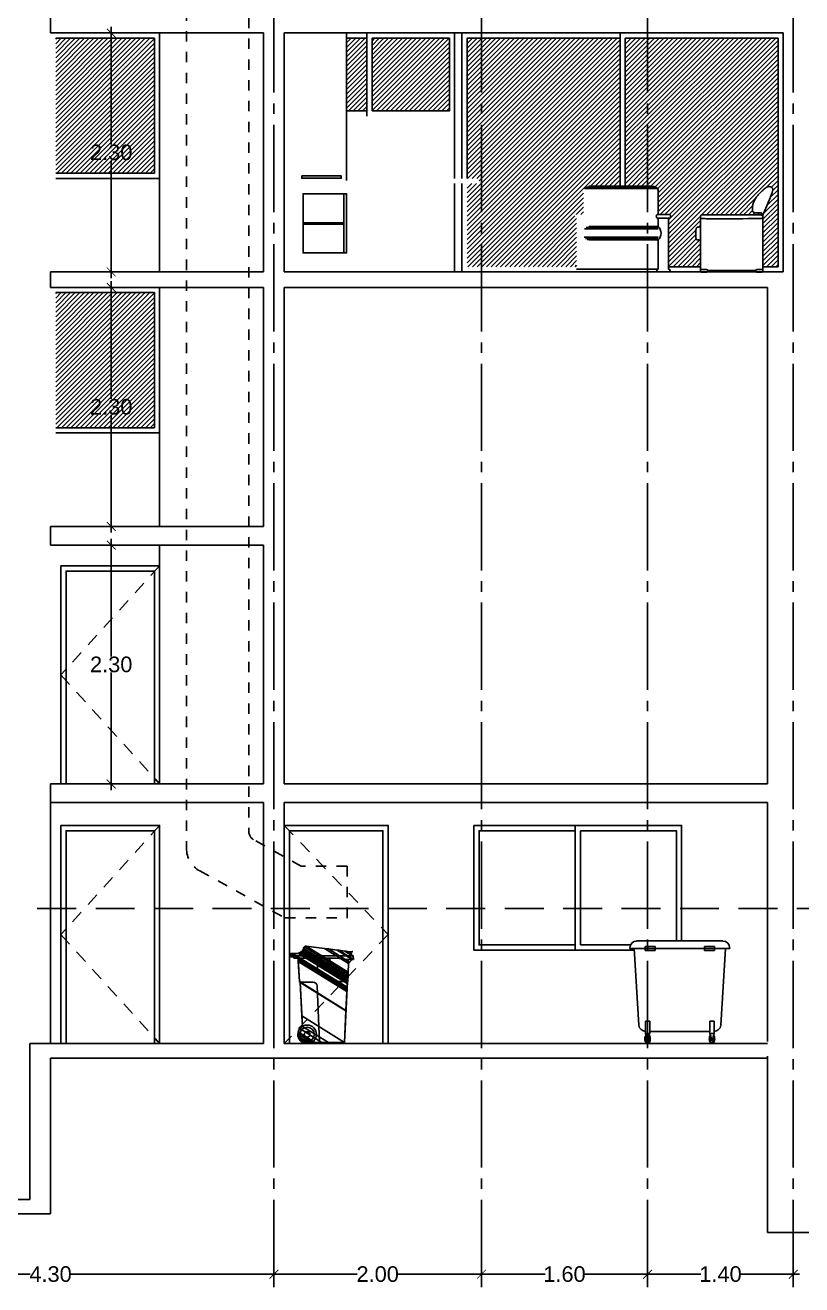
# Model space of a CAD drawing. Header units: millimetres. Extents: x 1217 to 2428, y 234 to 644.
# Drawn here: x 2248.48 to 2255.95, y 372.55 to 384.68 of the extents above; entities that cross this region are included whole.
import ezdxf

# ---------------------------------------------------------------- set-up
doc = ezdxf.new("R2010")
doc.units = ezdxf.units.MM
doc.linetypes.add('ACAD_ISO04W100', pattern=[30, 24, -3, 0, -3])
doc.linetypes.add('HIDDEN2', pattern=[0.1875, 0.125, -0.0625])
doc.layers.get('0').update_dxf_attribs({"lineweight": 5})
for name, color, linetype in [('0.1', 251, 'Continuous'), ('0.2', 2, 'Continuous'), ('EJES', 8, 'Continuous'), ('MURO', 5, 'Continuous')]:
    doc.layers.add(name, color=color, linetype=linetype)
doc.styles.add('INTERARQ', font='arial.ttf')
doc.dimstyles.new('ESCALA_1-50', dxfattribs={"dimtxt": 0.15, "dimasz": 0.06, "dimexe": 0.18, "dimexo": 0.0625, "dimgap": 0, "dimtad": 0, "dimtih": 1, "dimtoh": 1, "dimzin": 0, "dimdsep": 46, "dimtxsty": 'INTERARQ', "dimblk": 'DIMTICK', "dimcen": 0, "dimse1": 1, "dimse2": 1, "dimclrd": 256, "dimclre": 1, "dimclrt": 2, "dimadec": 0, "dimazin": 0, "dimtfac": 4.5, "dimtofl": 0, "dimtmove": 2, "dimatfit": 3, "dimldrblk": 'DIMTICK', "dimfxl": 1, "dimtolj": 1, "dimtzin": 0, "dimarcsym": 0})
pattern_1 = [(45, (422.33998, -314.87355), (-0.0224506403, 0.0224506403), [])]

# ---------------------------------------------------------------- blocks, each defined once
blk = doc.blocks.new('DGHDFG')
at = {"layer": '0.2', "linetype": 'Continuous'}
for p, q in [((1829, 690.704), (1829.425, 690.648)), ((1829, 690.704), (1829.425, 690.648)), ((1828.854, 690.599), (1828.881, 690.599)), ((1828.854, 690.599), (1828.881, 690.599)), ((1828.869, 690.634), (1828.926, 690.634)), ((1828.869, 690.634), (1828.926, 690.634)), ((1828.882, 690.586), (1828.882, 690.611)), ((1828.882, 690.611), (1829.452, 690.611)), ((1828.882, 690.611), (1829.452, 690.611)), ((1828.882, 690.586), (1828.882, 690.611)), ((1828.922, 690.586), (1828.882, 690.586)), ((1828.922, 690.586), (1828.882, 690.586)), ((1828.935, 690.357), (1828.922, 690.586)), ((1828.922, 690.586), (1829.289, 690.586)), ((1828.922, 690.586), (1829.289, 690.586)), ((1828.935, 690.357), (1828.922, 690.586)), ((1829.109, 690.586), (1829.109, 690.488)), ((1829.109, 690.586), (1829.109, 690.488)), ((1829.229, 690.586), (1829.229, 690.488)), ((1829.229, 690.586), (1829.229, 690.488)), ((1829.289, 690.586), (1829.403, 690.576)), ((1829.289, 690.586), (1829.403, 690.576)), ((1829.454, 690.576), (1829.403, 690.576)), ((1829.403, 690.576), (1829.403, 690.536)), ((1829.403, 690.576), (1829.403, 690.536)), ((1829.454, 690.576), (1829.403, 690.576)), ((1829.408, 690.537), (1829.442, 690.576)), ((1829.408, 690.537), (1829.442, 690.576)), ((1829.425, 690.648), (1829.443, 690.652)), ((1829.425, 690.648), (1829.443, 690.652)), ((1829.443, 690.652), (1829.434, 690.638)), ((1829.443, 690.652), (1829.434, 690.638)), ((1829.434, 690.638), (1829.436, 690.615)), ((1829.434, 690.638), (1829.436, 690.615)), ((1829.452, 690.611), (1829.454, 690.576)), ((1829.452, 690.611), (1829.454, 690.576)), ((1829.401, 690.362), (1829.408, 690.537)), ((1829.401, 690.362), (1829.408, 690.537)), ((1828.942, 690.357), (1828.935, 690.357)), ((1828.942, 690.357), (1828.935, 690.357)), ((1828.963, 689.931), (1828.942, 690.357)), ((1828.942, 690.357), (1829.066, 690.357)), ((1828.963, 689.931), (1828.942, 690.357)), ((1829.104, 690.32), (1829.129, 689.776)), ((1829.312, 690.362), (1829.395, 690.362)), ((1829.369, 689.776), (1829.396, 690.362)), ((1829.369, 689.776), (1829.396, 690.362)), ((1829.395, 690.362), (1829.401, 690.362)), ((1829.395, 690.362), (1829.401, 690.362)), ((1829.369, 689.776), (1829.054, 689.776)), ((1829.369, 689.776), (1829.054, 689.776))]:
    blk.add_line(p, q, dxfattribs=at)
for radius in [0.0897, 0.0897, 0.0691, 0.0691, 0.0274, 0.0274]:
    blk.add_circle((1829.009, 689.854), radius, dxfattribs=at)
for centre, radius, start, end in [((1828.899, 690.714), 0.0838, 288.4349, 335.2708), ((1828.899, 690.714), 0.0838, 288.435, 335.2708), ((1829, 690.679), 0.0249, 90, 180), ((1829, 690.679), 0.0249, 90, 180), ((1828.864, 690.615), 0.0191, 76.5941, 236.4695), ((1828.864, 690.615), 0.0191, 76.5941, 236.4695), ((1829.066, 690.319), 0.0384, 2.6838, 90)]:
    blk.add_arc(centre, radius, start, end, dxfattribs=at)
mesh = blk.add_polyface(dxfattribs=at)
corners = [(1828.953, 689.784), (1828.986, 689.768), (1828.946, 689.792), (1829, 689.767), (1828.931, 689.809), (1829.022, 689.765), (1828.926, 689.825), (1829.034, 689.77), (1828.92, 689.841), (1829.054, 689.776), (1828.921, 689.859), (1829.084, 689.776), (1828.922, 689.877), (1829.152, 689.776), (1828.938, 689.909), (1829.213, 689.776), (1828.963, 689.931), (1829.369, 689.776), (1828.958, 690.031), (1829.383, 690.08), (1828.942, 690.353), (1828.935, 690.357), (1829.383, 690.084), (1828.942, 690.357), (1828.935, 690.362), (1829.391, 690.266), (1828.924, 690.556), (1828.854, 690.599), (1829.392, 690.27), (1828.923, 690.561), (1828.882, 690.586), (1828.861, 690.599), (1828.847, 690.608), (1829.392, 690.271), (1828.923, 690.562), (1828.883, 690.586), (1828.882, 690.587), (1828.862, 690.599), (1828.846, 690.61), (1829.392, 690.283), (1828.923, 690.574), (1828.903, 690.586), (1828.882, 690.599), (1828.846, 690.622), (1829.392, 690.284), (1828.922, 690.576), (1828.905, 690.586), (1828.846, 690.623), (1829.393, 690.294), (1828.922, 690.586), (1828.856, 690.627), (1829.393, 690.308), (1828.868, 690.634), (1829.395, 690.344), (1828.926, 690.634), (1828.926, 690.634), (1829.395, 690.351), (1828.933, 690.637), (1829.396, 690.358), (1828.94, 690.64), (1829.396, 690.362), (1828.943, 690.643), (1829.401, 690.362), (1828.946, 690.644), (1829.401, 690.366), (1828.949, 690.646), (1829.401, 690.375), (1828.955, 690.651), (1829.402, 690.386), (1828.962, 690.658), (1829.402, 690.396), (1828.968, 690.665), (1829.403, 690.404), (1828.972, 690.671), (1829.403, 690.415), (1828.976, 690.679), (1829.404, 690.435), (1828.983, 690.697), (1829, 690.703), (1829.404, 690.453), (1829, 690.703), (1829.176, 690.681), (1829.408, 690.537), (1829.213, 690.676), (1829.418, 690.549), (1829.299, 690.665), (1829.442, 690.576), (1829.314, 690.663), (1829.454, 690.576), (1829.371, 690.655), (1829.436, 690.615), (1829.452, 690.605), (1829.383, 690.654), (1829.435, 690.622), (1829.452, 690.611), (1829.416, 690.65), (1829.434, 690.638), (1829.425, 690.648), (1829.436, 690.642), (1829.443, 690.652)]
mesh.append_faces([[corners[k] for k in face] for face in [(0, 0, 1, 2), (2, 1, 3, 4), (4, 3, 5, 6), (6, 5, 7, 8), (8, 7, 9, 10), (10, 9, 11, 12), (12, 11, 13, 14), (14, 13, 15, 16), (16, 15, 17, 18), (18, 17, 19, 20), (21, 21, 23, 24), (20, 19, 22, 23), (24, 22, 25, 26), (27, 27, 31, 32), (26, 25, 28, 29), (32, 31, 37, 38), (30, 30, 35, 36), (29, 28, 33, 34), (38, 37, 42, 43), (36, 35, 41, 42), (34, 33, 39, 40), (43, 41, 46, 47), (40, 39, 44, 45), (47, 46, 49, 50), (45, 44, 48, 49), (50, 48, 51, 52), (52, 51, 53, 54), (55, 53, 56, 57), (57, 56, 58, 59), (59, 58, 60, 61), (61, 60, 62, 63), (63, 62, 64, 65), (65, 64, 66, 67), (67, 66, 68, 69), (69, 68, 70, 71), (71, 70, 72, 73), (73, 72, 74, 75), (75, 74, 76, 77), (77, 76, 79, 80), (78, 79, 82, 81), (81, 82, 84, 83), (83, 84, 86, 85), (85, 86, 88, 87), (87, 88, 91, 89), (89, 90, 93, 92), (90, 91, 94, 94), (92, 93, 96, 95), (95, 96, 98, 97), (97, 98, 99, 99)]], dxfattribs={"vtx0": -1, "vtx2": -1})
blk = doc.blocks.new('sillon elv 1')
at = {"layer": '0.2'}
blk.add_line((382065.234, 7753267.581), (382065.69, 7753267.581), dxfattribs=at)
for points in [[(382065.174, 7753268.114), (382065.174, 7753268.116), (382065.174, 7753268.117), (382065.175, 7753268.119), (382065.175, 7753268.121), (382065.175, 7753268.122), (382065.174, 7753268.124), (382065.174, 7753268.125), (382065.174, 7753268.127), (382065.174, 7753268.128), (382065.175, 7753268.129), (382065.175, 7753268.131), (382065.175, 7753268.132), (382065.175, 7753268.133), (382065.175, 7753268.133), (382065.176, 7753268.134), (382065.176, 7753268.135), (382065.176, 7753268.136), (382065.176, 7753268.136), (382065.177, 7753268.136), (382065.177, 7753268.137), (382065.178, 7753268.137), (382065.178, 7753268.137), (382065.178, 7753268.137), (382065.179, 7753268.138), (382065.18, 7753268.138), (382065.18, 7753268.138), (382065.181, 7753268.138), (382065.183, 7753268.138), (382065.185, 7753268.138), (382065.187, 7753268.138), (382065.19, 7753268.138), (382065.194, 7753268.138), (382065.198, 7753268.138), (382065.203, 7753268.138), (382065.209, 7753268.138), (382065.215, 7753268.138), (382065.22, 7753268.138), (382065.226, 7753268.139), (382065.231, 7753268.139), (382065.235, 7753268.139), (382065.239, 7753268.139), (382065.242, 7753268.139), (382065.244, 7753268.14), (382065.246, 7753268.14), (382065.247, 7753268.14), (382065.248, 7753268.141), (382065.248, 7753268.141), (382065.249, 7753268.141), (382065.249, 7753268.141), (382065.25, 7753268.141), (382065.25, 7753268.142), (382065.251, 7753268.142), (382065.252, 7753268.142), (382065.252, 7753268.142), (382065.253, 7753268.143), (382065.254, 7753268.143), (382065.254, 7753268.144), (382065.255, 7753268.144), (382065.256, 7753268.145), (382065.257, 7753268.147), (382065.258, 7753268.148), (382065.259, 7753268.15), (382065.26, 7753268.152), (382065.26, 7753268.154), (382065.261, 7753268.157), (382065.262, 7753268.161), (382065.262, 7753268.164), (382065.262, 7753268.168), (382065.263, 7753268.173), (382065.263, 7753268.177), (382065.263, 7753268.182), (382065.263, 7753268.186), (382065.262, 7753268.191), (382065.262, 7753268.196), (382065.262, 7753268.2), (382065.261, 7753268.205), (382065.26, 7753268.21), (382065.259, 7753268.215), (382065.258, 7753268.221), (382065.257, 7753268.226), (382065.255, 7753268.232), (382065.253, 7753268.238), (382065.25, 7753268.244), (382065.247, 7753268.25), (382065.244, 7753268.257), (382065.241, 7753268.263), (382065.237, 7753268.27), (382065.233, 7753268.277), (382065.228, 7753268.284), (382065.223, 7753268.291), (382065.218, 7753268.298), (382065.212, 7753268.305), (382065.206, 7753268.311), (382065.2, 7753268.318), (382065.194, 7753268.325), (382065.188, 7753268.331), (382065.182, 7753268.337), (382065.175, 7753268.343), (382065.169, 7753268.349), (382065.163, 7753268.354), (382065.158, 7753268.359), (382065.152, 7753268.364), (382065.147, 7753268.368), (382065.143, 7753268.372), (382065.139, 7753268.375), (382065.135, 7753268.378), (382065.132, 7753268.38), (382065.129, 7753268.382), (382065.126, 7753268.384), (382065.123, 7753268.385), (382065.121, 7753268.386), (382065.119, 7753268.387), (382065.117, 7753268.388), (382065.114, 7753268.389), (382065.112, 7753268.389), (382065.11, 7753268.39), (382065.108, 7753268.39), (382065.106, 7753268.39), (382065.104, 7753268.39), (382065.102, 7753268.39), (382065.1, 7753268.39), (382065.099, 7753268.39), (382065.097, 7753268.39), (382065.095, 7753268.389), (382065.093, 7753268.389), (382065.091, 7753268.389), (382065.09, 7753268.388), (382065.088, 7753268.388), (382065.087, 7753268.387), (382065.085, 7753268.387), (382065.084, 7753268.386), (382065.083, 7753268.386), (382065.082, 7753268.385), (382065.081, 7753268.385), (382065.08, 7753268.385), (382065.079, 7753268.384), (382065.078, 7753268.384), (382065.077, 7753268.383), (382065.076, 7753268.382), (382065.075, 7753268.382), (382065.074, 7753268.381), (382065.073, 7753268.38), (382065.073, 7753268.379), (382065.072, 7753268.378), (382065.071, 7753268.377), (382065.07, 7753268.376), (382065.07, 7753268.375), (382065.069, 7753268.373), (382065.068, 7753268.371), (382065.068, 7753268.37), (382065.067, 7753268.368), (382065.067, 7753268.366), (382065.067, 7753268.364), (382065.067, 7753268.361), (382065.067, 7753268.359), (382065.067, 7753268.356), (382065.067, 7753268.352), (382065.068, 7753268.348), (382065.07, 7753268.344), (382065.071, 7753268.339), (382065.073, 7753268.332), (382065.076, 7753268.325), (382065.079, 7753268.317), (382065.082, 7753268.307), (382065.087, 7753268.295), (382065.093, 7753268.282), (382065.099, 7753268.266), (382065.107, 7753268.248), (382065.115, 7753268.227), (382065.125, 7753268.205), (382065.134, 7753268.182), (382065.143, 7753268.161), (382065.152, 7753268.141), (382065.158, 7753268.125), (382065.164, 7753268.113), (382065.166, 7753268.107)], [(382065.748, 7753268.119), (382065.751, 7753268.118), (382065.754, 7753268.117), (382065.756, 7753268.116), (382065.758, 7753268.114), (382065.759, 7753268.113), (382065.76, 7753268.111), (382065.761, 7753268.11), (382065.762, 7753268.108), (382065.762, 7753268.106), (382065.763, 7753268.105), (382065.763, 7753268.103), (382065.763, 7753268.102), (382065.763, 7753268.1), (382065.763, 7753268.099), (382065.763, 7753268.098), (382065.763, 7753268.097), (382065.762, 7753268.095), (382065.762, 7753268.094), (382065.762, 7753268.093), (382065.761, 7753268.092), (382065.761, 7753268.091), (382065.76, 7753268.09), (382065.76, 7753268.089), (382065.759, 7753268.089), (382065.759, 7753268.088), (382065.758, 7753268.087), (382065.757, 7753268.086), (382065.756, 7753268.085), (382065.755, 7753268.085), (382065.754, 7753268.084), (382065.753, 7753268.084), (382065.752, 7753268.083), (382065.75, 7753268.083), (382065.748, 7753268.082), (382065.743, 7753268.082), (382065.735, 7753268.082), (382065.722, 7753268.082), (382065.704, 7753268.081), (382065.68, 7753268.081), (382065.648, 7753268.081), (382065.608, 7753268.081), (382065.562, 7753268.081), (382065.511, 7753268.081), (382065.458, 7753268.081), (382065.405, 7753268.081), (382065.354, 7753268.081), (382065.308, 7753268.082), (382065.268, 7753268.082), (382065.237, 7753268.082), (382065.213, 7753268.083), (382065.195, 7753268.083), (382065.183, 7753268.084), (382065.175, 7753268.084), (382065.171, 7753268.085), (382065.169, 7753268.085), (382065.168, 7753268.086), (382065.167, 7753268.087), (382065.167, 7753268.087), (382065.166, 7753268.088), (382065.165, 7753268.088), (382065.165, 7753268.089), (382065.164, 7753268.09), (382065.164, 7753268.091), (382065.164, 7753268.092), (382065.163, 7753268.093), (382065.163, 7753268.094), (382065.163, 7753268.095), (382065.162, 7753268.096), (382065.162, 7753268.098), (382065.162, 7753268.099), (382065.162, 7753268.1), (382065.163, 7753268.101), (382065.163, 7753268.102), (382065.163, 7753268.103), (382065.164, 7753268.104), (382065.164, 7753268.105), (382065.165, 7753268.106), (382065.165, 7753268.106), (382065.166, 7753268.107), (382065.167, 7753268.108), (382065.168, 7753268.109), (382065.168, 7753268.109), (382065.169, 7753268.11), (382065.17, 7753268.111), (382065.171, 7753268.112), (382065.172, 7753268.112), (382065.172, 7753268.113), (382065.173, 7753268.114), (382065.174, 7753268.114), (382065.175, 7753268.115), (382065.176, 7753268.115), (382065.177, 7753268.116), (382065.178, 7753268.116), (382065.18, 7753268.116), (382065.181, 7753268.117), (382065.182, 7753268.117), (382065.184, 7753268.117), (382065.193, 7753268.117), (382065.214, 7753268.118), (382065.256, 7753268.118), (382065.323, 7753268.118), (382065.424, 7753268.118), (382065.563, 7753268.119), (382065.748, 7753268.119)], [(382065.173, 7753268.085), (382065.17, 7753268.083), (382065.168, 7753268.082), (382065.167, 7753268.081), (382065.166, 7753268.079), (382065.165, 7753268.078), (382065.164, 7753268.077), (382065.163, 7753268.076), (382065.163, 7753268.075), (382065.163, 7753268.073), (382065.163, 7753268.065), (382065.162, 7753268.047), (382065.162, 7753268.013), (382065.162, 7753267.957), (382065.162, 7753267.874), (382065.162, 7753267.758), (382065.162, 7753267.605)], [(382065.762, 7753268.001), (382065.767, 7753268.002), (382065.771, 7753268.002), (382065.774, 7753268.002), (382065.778, 7753268.002), (382065.78, 7753268.001), (382065.783, 7753268.001), (382065.785, 7753268), (382065.787, 7753268), (382065.789, 7753267.999), (382065.791, 7753267.998), (382065.793, 7753267.998), (382065.794, 7753267.997), (382065.795, 7753267.996), (382065.797, 7753267.996), (382065.798, 7753267.995), (382065.799, 7753267.994), (382065.8, 7753267.993), (382065.8, 7753267.992), (382065.801, 7753267.991), (382065.802, 7753267.99), (382065.802, 7753267.989), (382065.803, 7753267.988), (382065.803, 7753267.987), (382065.804, 7753267.985), (382065.804, 7753267.984), (382065.805, 7753267.983), (382065.805, 7753267.982), (382065.805, 7753267.98), (382065.806, 7753267.977), (382065.806, 7753267.974), (382065.806, 7753267.97), (382065.806, 7753267.966), (382065.806, 7753267.96), (382065.807, 7753267.954), (382065.807, 7753267.947), (382065.807, 7753267.939), (382065.807, 7753267.932), (382065.807, 7753267.925), (382065.807, 7753267.919), (382065.807, 7753267.913), (382065.807, 7753267.908), (382065.807, 7753267.904), (382065.807, 7753267.901), (382065.807, 7753267.898), (382065.807, 7753267.896), (382065.806, 7753267.895), (382065.806, 7753267.893), (382065.806, 7753267.892), (382065.806, 7753267.891), (382065.805, 7753267.89), (382065.805, 7753267.889), (382065.804, 7753267.888), (382065.804, 7753267.887), (382065.803, 7753267.886), (382065.803, 7753267.885), (382065.802, 7753267.884), (382065.801, 7753267.883), (382065.8, 7753267.882), (382065.8, 7753267.881), (382065.799, 7753267.881), (382065.798, 7753267.88), (382065.797, 7753267.879), (382065.796, 7753267.879), (382065.794, 7753267.878), (382065.793, 7753267.878), (382065.792, 7753267.877), (382065.79, 7753267.877), (382065.787, 7753267.876), (382065.783, 7753267.876), (382065.778, 7753267.875), (382065.771, 7753267.874), (382065.762, 7753267.873)], [(382065.162, 7753267.592), (382065.162, 7753267.59), (382065.162, 7753267.587), (382065.162, 7753267.585), (382065.162, 7753267.583), (382065.162, 7753267.581), (382065.163, 7753267.579), (382065.163, 7753267.578), (382065.163, 7753267.576), (382065.164, 7753267.575), (382065.164, 7753267.574), (382065.164, 7753267.573), (382065.165, 7753267.572), (382065.165, 7753267.571), (382065.166, 7753267.57), (382065.166, 7753267.57), (382065.167, 7753267.569), (382065.168, 7753267.568), (382065.169, 7753267.568), (382065.17, 7753267.567), (382065.171, 7753267.567), (382065.173, 7753267.567), (382065.174, 7753267.566), (382065.176, 7753267.566), (382065.179, 7753267.566), (382065.181, 7753267.566), (382065.184, 7753267.566), (382065.187, 7753267.566), (382065.19, 7753267.566), (382065.193, 7753267.566), (382065.196, 7753267.566), (382065.2, 7753267.566), (382065.203, 7753267.566), (382065.206, 7753267.566), (382065.209, 7753267.566), (382065.211, 7753267.566), (382065.214, 7753267.566), (382065.216, 7753267.566), (382065.218, 7753267.566), (382065.22, 7753267.567), (382065.222, 7753267.567), (382065.224, 7753267.568), (382065.225, 7753267.568), (382065.226, 7753267.569), (382065.228, 7753267.57), (382065.229, 7753267.572), (382065.231, 7753267.574), (382065.232, 7753267.578), (382065.234, 7753267.581)], [(382065.763, 7753267.592), (382065.763, 7753267.59), (382065.763, 7753267.587), (382065.762, 7753267.585), (382065.762, 7753267.583), (382065.762, 7753267.581), (382065.762, 7753267.579), (382065.761, 7753267.578), (382065.761, 7753267.576), (382065.761, 7753267.575), (382065.76, 7753267.574), (382065.76, 7753267.573), (382065.76, 7753267.572), (382065.759, 7753267.571), (382065.759, 7753267.57), (382065.758, 7753267.57), (382065.757, 7753267.569), (382065.757, 7753267.568), (382065.756, 7753267.568), (382065.755, 7753267.567), (382065.753, 7753267.567), (382065.752, 7753267.567), (382065.75, 7753267.566), (382065.748, 7753267.566), (382065.746, 7753267.566), (382065.743, 7753267.566), (382065.741, 7753267.566), (382065.738, 7753267.566), (382065.734, 7753267.566), (382065.731, 7753267.566), (382065.728, 7753267.566), (382065.725, 7753267.566), (382065.722, 7753267.566), (382065.719, 7753267.566), (382065.716, 7753267.566), (382065.713, 7753267.566), (382065.711, 7753267.566), (382065.708, 7753267.566), (382065.706, 7753267.566), (382065.704, 7753267.567), (382065.702, 7753267.567), (382065.701, 7753267.568), (382065.699, 7753267.568), (382065.698, 7753267.569), (382065.697, 7753267.57), (382065.695, 7753267.572), (382065.694, 7753267.574), (382065.692, 7753267.578), (382065.69, 7753267.581)]]:
    blk.add_lwpolyline(points, dxfattribs=at)
at = {"layer": '0.2', "elevation": 0}
for points in [[(382065.753, 7753268.084), (382065.762, 7753268.084), (382065.762, 7753267.605)], [(382065.162, 7753267.605), (382065.162, 7753267.592)], [(382065.234, 7753267.581), (382065.22, 7753267.592), (382065.162, 7753267.592)], [(382065.69, 7753267.581), (382065.705, 7753267.592), (382065.764, 7753267.592)], [(382065.762, 7753267.605), (382065.763, 7753267.592)]]:
    blk.add_lwpolyline(points, dxfattribs=at)
blk = doc.blocks.new('DIMTICK')
at = {"color": 1}
for p, q in [((-1, 0), (1, 0)), ((0, 1), (0, -1))]:
    blk.add_line(p, q, dxfattribs=at)
at = {"color": 3, "const_width": 0.141}
blk.add_lwpolyline([(0.71, 0.71), (-0.71, -0.71)], dxfattribs=at)
blk = doc.blocks.new('*D1590')
at = {"layer": '0.1', "lineweight": -2, "ltscale": 3, "transparency": 16777216}
for p, q in [((2249.305, 379.611), (2249.305, 378.598)), ((2249.305, 377.431), (2249.305, 378.444))]:
    blk.add_line(p, q, dxfattribs=at)
at = {"layer": 'DEFPOINTS', "color": 0, "ltscale": 3, "transparency": 16777216}
for p in [(2248.955, 379.671, 0), (2249.305, 379.671), (2248.955, 377.371, 0)]:
    blk.add_point(p, dxfattribs=at)
at = {"layer": '0.1', "lineweight": -2, "ltscale": 3, "transparency": 16777216, "xscale": 0.06, "yscale": 0.06, "zscale": 0.06}
for p, rotation in [((2249.305, 379.671), 90), ((2249.305, 377.371), 270)]:
    blk.add_blockref('DIMTICK', p, dxfattribs=dict(at, rotation=rotation))
at = {"layer": '0.1', "color": 2, "ltscale": 3, "transparency": 16777216, "insert": (2249.305, 378.521), "char_height": 0.15, "attachment_point": 5, "style": 'INTERARQ'}
blk.add_mtext('\\A1;2.30', dxfattribs=at)
blk = doc.blocks.new('*D1713')
at = {"layer": '0.1', "lineweight": -2, "ltscale": 3, "transparency": 16777216}
for p, q in [((2224.164, 372.253), (2242.953, 372.253)), ((2262.248, 372.253), (2243.459, 372.253))]:
    blk.add_line(p, q, dxfattribs=at)
at = {"layer": 'DEFPOINTS', "color": 0, "ltscale": 3, "transparency": 16777216}
for p in [(2224.104, 374.731, 0), (2262.308, 373.051, 0), (2224.104, 372.253)]:
    blk.add_point(p, dxfattribs=at)
at = {"layer": '0.1', "lineweight": -2, "ltscale": 3, "transparency": 16777216, "xscale": 0.06, "yscale": 0.06, "zscale": 0.06, "rotation": 180}
blk.add_blockref('DIMTICK', (2224.104, 372.253), dxfattribs=at)
at = {"layer": '0.1', "lineweight": -2, "ltscale": 3, "transparency": 16777216, "xscale": 0.06, "yscale": 0.06, "zscale": 0.06}
blk.add_blockref('DIMTICK', (2262.308, 372.253), dxfattribs=at)
at = {"layer": '0.1', "color": 2, "ltscale": 3, "transparency": 16777216, "insert": (2243.206, 372.253), "char_height": 0.15, "attachment_point": 5, "style": 'INTERARQ'}
blk.add_mtext('\\A1;38.20', dxfattribs=at)
blk = doc.blocks.new('*D1602')
at = {"layer": '0.1', "lineweight": -2, "ltscale": 3, "transparency": 16777216}
for p, q in [((2246.631, 372.651), (2248.524, 372.651)), ((2250.811, 372.651), (2248.919, 372.651))]:
    blk.add_line(p, q, dxfattribs=at)
at = {"layer": 'DEFPOINTS', "color": 0, "ltscale": 3, "transparency": 16777216}
for p in [(2246.571, 373.808, 0), (2250.871, 373.696, 0), (2250.871, 372.651)]:
    blk.add_point(p, dxfattribs=at)
at = {"layer": '0.1', "lineweight": -2, "ltscale": 3, "transparency": 16777216, "xscale": 0.06, "yscale": 0.06, "zscale": 0.06, "rotation": 180}
blk.add_blockref('DIMTICK', (2246.571, 372.651), dxfattribs=at)
at = {"layer": '0.1', "lineweight": -2, "ltscale": 3, "transparency": 16777216, "xscale": 0.06, "yscale": 0.06, "zscale": 0.06}
blk.add_blockref('DIMTICK', (2250.871, 372.651), dxfattribs=at)
at = {"layer": '0.1', "color": 2, "ltscale": 3, "transparency": 16777216, "insert": (2248.721, 372.651), "char_height": 0.15, "attachment_point": 5, "style": 'INTERARQ'}
blk.add_mtext('\\A1;4.30', dxfattribs=at)
blk = doc.blocks.new('*D1603')
at = {"layer": '0.1', "lineweight": -2, "ltscale": 3, "transparency": 16777216}
for p, q in [((2250.931, 372.651), (2251.674, 372.651)), ((2252.809, 372.651), (2252.066, 372.651))]:
    blk.add_line(p, q, dxfattribs=at)
at = {"layer": 'DEFPOINTS', "color": 0, "ltscale": 3, "transparency": 16777216}
for p in [(2250.871, 373.769, 0), (2252.869, 373.704, 0), (2252.869, 372.651)]:
    blk.add_point(p, dxfattribs=at)
at = {"layer": '0.1', "lineweight": -2, "ltscale": 3, "transparency": 16777216, "xscale": 0.06, "yscale": 0.06, "zscale": 0.06, "rotation": 180}
blk.add_blockref('DIMTICK', (2250.871, 372.651), dxfattribs=at)
at = {"layer": '0.1', "lineweight": -2, "ltscale": 3, "transparency": 16777216, "xscale": 0.06, "yscale": 0.06, "zscale": 0.06}
blk.add_blockref('DIMTICK', (2252.869, 372.651), dxfattribs=at)
at = {"layer": '0.1', "color": 2, "ltscale": 3, "transparency": 16777216, "insert": (2251.87, 372.651), "char_height": 0.15, "attachment_point": 5, "style": 'INTERARQ'}
blk.add_mtext('\\A1;2.00', dxfattribs=at)
blk = doc.blocks.new('*D1604')
at = {"layer": '0.1', "lineweight": -2, "ltscale": 3, "transparency": 16777216}
for p, q in [((2252.929, 372.651), (2253.481, 372.651)), ((2254.408, 372.651), (2253.856, 372.651))]:
    blk.add_line(p, q, dxfattribs=at)
at = {"layer": 'DEFPOINTS', "color": 0, "ltscale": 3, "transparency": 16777216}
for p in [(2252.869, 373.704, 0), (2254.468, 373.679, 0), (2254.468, 372.651)]:
    blk.add_point(p, dxfattribs=at)
at = {"layer": '0.1', "lineweight": -2, "ltscale": 3, "transparency": 16777216, "xscale": 0.06, "yscale": 0.06, "zscale": 0.06, "rotation": 180}
blk.add_blockref('DIMTICK', (2252.869, 372.651), dxfattribs=at)
at = {"layer": '0.1', "lineweight": -2, "ltscale": 3, "transparency": 16777216, "xscale": 0.06, "yscale": 0.06, "zscale": 0.06}
blk.add_blockref('DIMTICK', (2254.468, 372.651), dxfattribs=at)
at = {"layer": '0.1', "color": 2, "ltscale": 3, "transparency": 16777216, "insert": (2253.668, 372.651), "char_height": 0.15, "attachment_point": 5, "style": 'INTERARQ'}
blk.add_mtext('\\A1;1.60', dxfattribs=at)
blk = doc.blocks.new('*D1605')
at = {"layer": '0.1', "lineweight": -2, "ltscale": 3, "transparency": 16777216}
for p, q in [((2254.528, 372.651), (2254.982, 372.651)), ((2255.811, 372.651), (2255.357, 372.651))]:
    blk.add_line(p, q, dxfattribs=at)
at = {"layer": 'DEFPOINTS', "color": 0, "ltscale": 3, "transparency": 16777216}
for p in [(2254.468, 373.679, 0), (2255.871, 373.64, 0), (2255.871, 372.651)]:
    blk.add_point(p, dxfattribs=at)
at = {"layer": '0.1', "lineweight": -2, "ltscale": 3, "transparency": 16777216, "xscale": 0.06, "yscale": 0.06, "zscale": 0.06, "rotation": 180}
blk.add_blockref('DIMTICK', (2254.468, 372.651), dxfattribs=at)
at = {"layer": '0.1', "lineweight": -2, "ltscale": 3, "transparency": 16777216, "xscale": 0.06, "yscale": 0.06, "zscale": 0.06}
blk.add_blockref('DIMTICK', (2255.871, 372.651), dxfattribs=at)
at = {"layer": '0.1', "color": 2, "ltscale": 3, "transparency": 16777216, "insert": (2255.17, 372.651), "char_height": 0.15, "attachment_point": 5, "style": 'INTERARQ'}
blk.add_mtext('\\A1;1.40', dxfattribs=at)
blk = doc.blocks.new('*D1629')
at = {"layer": '0.1', "lineweight": -2, "ltscale": 3, "transparency": 16777216}
for p, q in [((2249.305, 384.541), (2249.305, 383.528)), ((2249.305, 382.361), (2249.305, 383.374))]:
    blk.add_line(p, q, dxfattribs=at)
at = {"layer": 'DEFPOINTS', "color": 0, "ltscale": 3, "transparency": 16777216}
for p in [(2248.955, 384.601, 0), (2249.305, 384.601), (2248.955, 382.301, 0)]:
    blk.add_point(p, dxfattribs=at)
at = {"layer": '0.1', "lineweight": -2, "ltscale": 3, "transparency": 16777216, "xscale": 0.06, "yscale": 0.06, "zscale": 0.06}
for p, rotation in [((2249.305, 384.601), 90), ((2249.305, 382.301), 270)]:
    blk.add_blockref('DIMTICK', p, dxfattribs=dict(at, rotation=rotation))
at = {"layer": '0.1', "color": 2, "ltscale": 3, "transparency": 16777216, "insert": (2249.305, 383.451), "char_height": 0.15, "attachment_point": 5, "style": 'INTERARQ'}
blk.add_mtext('\\A1;2.30', dxfattribs=at)
blk = doc.blocks.new('*D1630')
at = {"layer": '0.1', "lineweight": -2, "ltscale": 3, "transparency": 16777216}
for p, q in [((2249.305, 382.091), (2249.305, 381.078)), ((2249.305, 379.911), (2249.305, 380.924))]:
    blk.add_line(p, q, dxfattribs=at)
at = {"layer": 'DEFPOINTS', "color": 0, "ltscale": 3, "transparency": 16777216}
for p in [(2248.955, 382.151, 0), (2249.305, 382.151), (2248.955, 379.851, 0)]:
    blk.add_point(p, dxfattribs=at)
at = {"layer": '0.1', "lineweight": -2, "ltscale": 3, "transparency": 16777216, "xscale": 0.06, "yscale": 0.06, "zscale": 0.06}
for p, rotation in [((2249.305, 382.151), 90), ((2249.305, 379.851), 270)]:
    blk.add_blockref('DIMTICK', p, dxfattribs=dict(at, rotation=rotation))
at = {"layer": '0.1', "color": 2, "ltscale": 3, "transparency": 16777216, "insert": (2249.305, 381.001), "char_height": 0.15, "attachment_point": 5, "style": 'INTERARQ'}
blk.add_mtext('\\A1;2.30', dxfattribs=at)

msp = doc.modelspace()

# ---------------------------------------------------------------- hatches: boundary and pattern name
at = {"layer": '0.1', "ltscale": 3}
h = msp.add_hatch(dxfattribs=at)
h.set_pattern_fill('ANSI31', color=256, scale=0.01)
h.set_pattern_definition([(45, (422.33998, -366.323422), (-0.0224506403, 0.0224506403), [])])
h.paths.add_polyline_path([(2248.771, 384.551), (2248.771, 383.251), (2249.721, 383.251), (2249.721, 384.551)])
h = msp.add_hatch(dxfattribs=at)
h.set_pattern_fill('ANSI31', color=256, scale=0.01)
h.set_pattern_definition(pattern_1)
h.paths.add_polyline_path([(2254.253, 384.551), (2254.468, 384.551), (2254.468, 383.126), (2254.253, 383.126)])
h.paths.add_polyline_path([(2252.869, 384.551), (2254.203, 384.551), (2254.203, 383.126), (2253.909, 383.126, 0.330811), (2253.85, 383.086), (2253.85, 382.855), (2253.785, 382.855, 1), (2253.785, 382.817), (2253.785, 382.351), (2252.869, 382.351)])
h.paths.add_polyline_path([(2252.731, 384.551), (2252.869, 384.551), (2252.869, 382.351), (2252.731, 382.351), (2252.731, 383.151), (2252.846, 383.151), (2252.846, 383.201), (2252.731, 383.201)])
h.paths.add_polyline_path([(2251.816, 384.551), (2252.561, 384.551), (2252.561, 383.851), (2251.816, 383.851)])
h.paths.add_polyline_path([(2251.571, 384.551), (2251.766, 384.551), (2251.766, 383.851), (2251.571, 383.851)])
h = msp.add_hatch(dxfattribs=at)
h.set_pattern_fill('ANSI31', color=256, scale=0.01)
h.set_pattern_definition(pattern_1)
h.paths.add_polyline_path([(2254.468, 384.551), (2255.724, 384.551), (2255.724, 382.351), (2255.578, 382.351), (2255.578, 382.491), (2255.578, 382.606), (2255.578, 382.689), (2255.578, 382.745), (2255.578, 382.779), (2255.578, 382.798), (2255.578, 382.807), (2255.576, 382.811), (2255.573, 382.814), (2255.568, 382.817), (2255.572, 382.818), (2255.575, 382.821), (2255.577, 382.824), (2255.578, 382.829), (2255.578, 382.834), (2255.576, 382.837), (2255.574, 382.839), (2255.577, 382.846), (2255.582, 382.857), (2255.589, 382.874), (2255.597, 382.893), (2255.606, 382.915), (2255.616, 382.937), (2255.625, 382.959), (2255.634, 382.98), (2255.641, 382.998), (2255.648, 383.014), (2255.653, 383.028), (2255.658, 383.039), (2255.662, 383.049), (2255.665, 383.058), (2255.667, 383.065), (2255.669, 383.071), (2255.671, 383.076), (2255.673, 383.083), (2255.674, 383.09), (2255.674, 383.095), (2255.673, 383.099), (2255.672, 383.104), (2255.67, 383.108), (2255.668, 383.112), (2255.664, 383.115), (2255.66, 383.117), (2255.656, 383.119), (2255.652, 383.12), (2255.647, 383.121), (2255.642, 383.122), (2255.636, 383.123), (2255.631, 383.122), (2255.627, 383.122), (2255.623, 383.12), (2255.618, 383.118), (2255.613, 383.115), (2255.609, 383.112), (2255.605, 383.11), (2255.602, 383.107), (2255.598, 383.104), (2255.593, 383.1), (2255.588, 383.096), (2255.583, 383.092), (2255.577, 383.087), (2255.571, 383.081), (2255.565, 383.076), (2255.559, 383.07), (2255.553, 383.064), (2255.546, 383.057), (2255.54, 383.051), (2255.534, 383.044), (2255.528, 383.037), (2255.523, 383.03), (2255.517, 383.023), (2255.512, 383.016), (2255.508, 383.009), (2255.504, 383.002), (2255.5, 382.996), (2255.496, 382.989), (2255.493, 382.983), (2255.49, 382.976), (2255.488, 382.97), (2255.486, 382.964), (2255.484, 382.959), (2255.482, 382.953), (2255.481, 382.948), (2255.48, 382.943), (2255.479, 382.938), (2255.479, 382.933), (2255.478, 382.928), (2255.478, 382.923), (2255.478, 382.919), (2255.478, 382.914), (2255.478, 382.909), (2255.478, 382.905), (2255.478, 382.899), (2255.479, 382.891), (2255.48, 382.885), (2255.482, 382.88), (2255.485, 382.877), (2255.488, 382.875), (2255.492, 382.873), (2255.494, 382.873), (2255.497, 382.872), (2255.502, 382.872), (2255.505, 382.871), (2255.509, 382.871), (2255.515, 382.871), (2255.52, 382.871), (2255.526, 382.871), (2255.532, 382.871), (2255.537, 382.871), (2255.542, 382.87), (2255.547, 382.87), (2255.55, 382.87), (2255.553, 382.87), (2255.556, 382.87), (2255.558, 382.87), (2255.559, 382.87), (2255.56, 382.87), (2255.561, 382.87), (2255.561, 382.87), (2255.562, 382.87), (2255.562, 382.87), (2255.563, 382.869), (2255.563, 382.869), (2255.564, 382.869), (2255.564, 382.868), (2255.564, 382.868), (2255.565, 382.867), (2255.565, 382.867), (2255.565, 382.866), (2255.565, 382.865), (2255.566, 382.864), (2255.566, 382.863), (2255.566, 382.862), (2255.566, 382.86), (2255.566, 382.859), (2255.566, 382.858), (2255.566, 382.856), (2255.566, 382.851), (2255.566, 382.847), (2255.563, 382.848), (2255.558, 382.849), (2255.548, 382.85), (2255.526, 382.85), (2255.485, 382.85), (2255.417, 382.85), (2255.317, 382.851), (2255.177, 382.851), (2254.992, 382.852), (2254.988, 382.85), (2254.984, 382.848), (2254.981, 382.844), (2254.979, 382.84), (2254.978, 382.836), (2254.977, 382.832), (2254.978, 382.827), (2254.98, 382.823), (2254.982, 382.819), (2254.987, 382.816), (2254.978, 382.816), (2254.978, 382.734), (2254.974, 382.734), (2254.968, 382.734), (2254.961, 382.734), (2254.956, 382.733), (2254.951, 382.731), (2254.946, 382.729), (2254.943, 382.727), (2254.94, 382.724), (2254.938, 382.721), (2254.936, 382.717), (2254.935, 382.713), (2254.935, 382.708), (2254.934, 382.703), (2254.934, 382.698), (2254.934, 382.692), (2254.934, 382.686), (2254.934, 382.679), (2254.933, 382.672), (2254.933, 382.664), (2254.933, 382.657), (2254.933, 382.651), (2254.933, 382.645), (2254.933, 382.638), (2254.933, 382.63), (2254.934, 382.626), (2254.935, 382.621), (2254.937, 382.617), (2254.94, 382.614), (2254.944, 382.612), (2254.947, 382.61), (2254.952, 382.609), (2254.957, 382.608), (2254.963, 382.607), (2254.97, 382.606), (2254.978, 382.605), (2254.978, 382.351), (2254.671, 382.351), (2254.671, 382.817, 1), (2254.671, 382.855), (2254.571, 382.855), (2254.571, 383.086, 0.33081), (2254.512, 383.126), (2254.468, 383.126)])
h = msp.add_hatch(dxfattribs=at)
h.set_pattern_fill('ANSI31', color=256, scale=0.01)
h.set_pattern_definition([(45, (422.33998, -368.773422), (-0.0224506403, 0.0224506403), [])])
h.paths.add_polyline_path([(2248.771, 382.101), (2248.771, 380.801), (2249.721, 380.801), (2249.721, 382.101)])

# ---------------------------------------------------------------- linework, layer by layer
at = {"layer": '0.1', "ltscale": 3, "elevation": 0}
for points in [[(2248.771, 383.201), (2249.771, 383.201), (2249.771, 384.601), (2248.721, 384.601)], [(2251.766, 384.601), (2251.766, 383.801)], [(2251.766, 384.601), (2251.766, 383.801)], [(2254.203, 384.601), (2254.203, 383.126)], [(2248.771, 383.251), (2249.721, 383.251), (2249.721, 384.551), (2248.771, 384.551)], [(2251.766, 384.551), (2251.571, 384.551)], [(2251.766, 384.551), (2251.571, 384.551)], [(2251.766, 384.551), (2251.571, 384.551)], [(2251.766, 384.551), (2251.571, 384.551)], [(2251.766, 384.551), (2251.571, 384.551)], [(2251.816, 383.851), (2252.561, 383.851), (2252.561, 384.551), (2251.816, 384.551)], [(2251.816, 384.551), (2251.816, 383.851)], [(2251.816, 384.551), (2251.816, 383.851)], [(2252.731, 383.201), (2252.731, 384.551), (2254.203, 384.551)], [(2254.253, 384.551), (2255.724, 384.551), (2255.724, 382.351), (2255.578, 382.351)], [(2254.253, 384.551), (2254.253, 383.126)], [(2251.571, 383.851), (2251.766, 383.851)], [(2251.571, 383.851), (2251.766, 383.851)], [(2254.978, 382.351), (2254.671, 382.351)], [(2248.771, 380.751), (2249.771, 380.751), (2249.771, 382.151), (2248.721, 382.151)], [(2248.771, 380.801), (2249.721, 380.801), (2249.721, 382.101), (2248.771, 382.101)], [(2249.771, 377.371), (2249.771, 379.471), (2248.821, 379.471), (2248.821, 377.371)], [(2249.721, 377.371), (2249.721, 379.421), (2248.871, 379.421), (2248.871, 377.371)], [(2248.721, 374.871), (2248.721, 377.191)], [(2249.771, 374.871), (2249.771, 376.971), (2248.821, 376.971), (2248.821, 374.871)], [(2251.971, 374.871), (2251.971, 376.971), (2250.971, 376.971), (2250.971, 374.871)], [(2254.339, 375.771), (2252.796, 375.771), (2252.796, 376.971), (2254.796, 376.971), (2254.796, 375.859)], [(2253.771, 376.971), (2253.771, 375.771)], [(2249.721, 374.871), (2249.721, 376.921), (2248.871, 376.921), (2248.871, 374.871)], [(2251.921, 374.871), (2251.921, 376.921), (2251.021, 376.921), (2251.021, 374.871)], [(2253.771, 375.821), (2252.846, 375.821), (2252.846, 376.921), (2253.771, 376.921)], [(2253.821, 376.921), (2254.746, 376.921), (2254.746, 375.859)], [(2253.821, 376.921), (2253.821, 375.821)], [(2254.304, 375.821), (2253.821, 375.821)]]:
    msp.add_lwpolyline(points, dxfattribs=at)
at = {"layer": '0.1', "linetype": 'ByBlock', "elevation": 0}
for points in [[(2253.874, 383.116), (2254.547, 383.116)], [(2253.904, 383.126), (2254.512, 383.126)], [(2253.904, 383.126), (2254.512, 383.126)], [(2253.86, 383.104), (2254.561, 383.104)], [(2254.571, 383.086), (2254.571, 382.855)], [(2254.571, 383.086), (2254.571, 382.855)], [(2254.671, 382.855), (2254.571, 382.855)], [(2254.671, 382.855), (2254.571, 382.855)], [(2254.571, 382.817), (2254.571, 382.737)], [(2254.671, 382.817), (2254.571, 382.817)], [(2254.571, 382.817), (2254.571, 382.737)], [(2254.671, 382.817), (2254.571, 382.817)], [(2254.671, 382.817), (2254.671, 382.328)], [(2254.671, 382.817), (2254.671, 382.328)], [(2253.857, 382.635), (2254.571, 382.635)], [(2253.861, 382.716), (2254.571, 382.716)], [(2253.861, 382.716), (2254.571, 382.716)], [(2253.876, 382.729), (2254.571, 382.729)], [(2253.904, 382.737), (2254.571, 382.737)], [(2253.904, 382.737), (2254.571, 382.737)], [(2253.869, 382.621), (2254.571, 382.621)], [(2253.885, 382.612), (2254.571, 382.612)], [(2253.885, 382.612), (2254.571, 382.612)], [(2253.909, 382.608), (2254.571, 382.608)], [(2253.909, 382.608), (2254.571, 382.608)], [(2254.571, 382.608), (2254.571, 382.328)], [(2254.571, 382.608), (2254.571, 382.328)], [(2253.785, 382.328), (2254.571, 382.328)], [(2253.785, 382.328), (2254.571, 382.328)]]:
    msp.add_lwpolyline(points, dxfattribs=at)
at = {"layer": '0.1', "linetype": 'HIDDEN2', "elevation": 0}
for points in [[(2249.771, 379.471), (2248.821, 378.421), (2249.771, 377.371)], [(2249.771, 376.971), (2248.821, 375.921), (2249.771, 374.871)], [(2250.971, 376.971), (2251.971, 375.921), (2250.971, 374.871)]]:
    msp.add_lwpolyline(points, dxfattribs=at)
at = {"layer": '0.1', "linetype": 'ByBlock'}
for centre, radius, start, end in [((2254.515, 383.066, 0), 0.0595, 19.0491, 92.268), ((2254.515, 383.066, 0), 0.0595, 19.0491, 92.268), ((2254.571, 382.836, 0), 0.019, 90, 270), ((2254.571, 382.836, 0), 0.019, 90, 270), ((2254.671, 382.836, 0), 0.019, 270, 90), ((2254.671, 382.836, 0), 0.019, 270, 90), ((2254.509, 382.673, 0), 0.0889, 313.6955, 46.3045), ((2254.509, 382.673, 0), 0.0889, 313.6955, 46.3045), ((2254.571, 382.314, 0), 0.0134, 90, 270), ((2254.571, 382.314, 0), 0.0134, 90, 270), ((2254.671, 382.314, 0), 0.0134, 270, 90), ((2254.671, 382.314, 0), 0.0134, 270, 90)]:
    msp.add_arc(centre, radius, start, end, dxfattribs=at)
at = {"layer": '0.2', "linetype": 'HIDDEN2', "ltscale": 0.5}
for p, q in [((2250.029, 424.619, 0), (2250.029, 376.752, 0)), ((2250.629, 423.947, 0), (2250.629, 376.918, 0)), ((2250.158, 376.534, 0), (2250.978, 376.081, 0))]:
    msp.add_line(p, q, dxfattribs=at)
at = {"layer": '0.2'}
for p, q in [((2254.362, 375.859, 0), (2254.778, 375.859, 0)), ((2255.194, 375.859, 0), (2254.778, 375.859, 0)), ((2254.298, 375.787, 0), (2254.298, 375.794, 0)), ((2254.298, 375.787, 0), (2254.778, 375.787, 0)), ((2254.338, 375.787, 0), (2254.384, 375.048, 0)), ((2254.444, 375.805, 0), (2254.444, 375.766, 0)), ((2254.541, 375.805, 0), (2254.444, 375.805, 0)), ((2254.444, 375.766, 0), (2254.541, 375.766, 0)), ((2254.541, 375.766, 0), (2254.541, 375.805, 0)), ((2255.259, 375.787, 0), (2254.778, 375.787, 0)), ((2255.016, 375.766, 0), (2255.016, 375.805, 0)), ((2255.016, 375.805, 0), (2255.112, 375.805, 0)), ((2255.112, 375.766, 0), (2255.016, 375.766, 0)), ((2255.112, 375.805, 0), (2255.112, 375.766, 0)), ((2255.218, 375.787, 0), (2255.172, 375.048, 0)), ((2255.259, 375.787, 0), (2255.259, 375.794, 0)), ((2254.447, 375.088, 0), (2254.49, 375.088, 0)), ((2254.447, 375.088, 0), (2254.447, 374.969, 0)), ((2254.49, 374.969, 0), (2254.49, 375.088, 0)), ((2254.49, 374.987, 0), (2254.778, 374.987, 0)), ((2255.066, 374.987, 0), (2254.778, 374.987, 0)), ((2255.066, 374.969, 0), (2255.066, 375.088, 0)), ((2255.11, 375.088, 0), (2255.066, 375.088, 0)), ((2255.11, 375.088, 0), (2255.11, 374.969, 0)), ((2254.447, 374.969, 0), (2254.49, 374.969, 0)), ((2254.448, 374.968, 0), (2254.465, 374.907, 0)), ((2254.465, 374.907, 0), (2254.471, 374.907, 0)), ((2254.471, 374.907, 0), (2254.487, 374.968, 0)), ((2255.11, 374.969, 0), (2255.066, 374.969, 0)), ((2255.086, 374.907, 0), (2255.069, 374.968, 0)), ((2255.092, 374.907, 0), (2255.086, 374.907, 0)), ((2255.108, 374.968, 0), (2255.092, 374.907, 0))]:
    msp.add_line(p, q, dxfattribs=at)
at = {"layer": '0.2', "ltscale": 3, "elevation": 0}
for points in [[(2249.771, 384.601), (2249.771, 382.301)], [(2251.571, 383.181), (2251.571, 384.601)], [(2252.611, 384.601), (2252.611, 383.201)], [(2252.681, 384.601), (2252.681, 383.201)], [(2252.611, 383.151), (2252.611, 382.301)], [(2252.681, 383.151), (2252.681, 382.301)], [(2249.771, 382.151), (2249.771, 379.851)], [(2249.771, 379.671), (2249.771, 377.371)]]:
    msp.add_lwpolyline(points, dxfattribs=at)
at = {"layer": '0.2', "elevation": 0}
for points in [[(2251.139, 383.225), (2251.52, 383.225), (2251.52, 383.202), (2251.139, 383.202)], [(2251.571, 383.053), (2251.152, 383.053), (2251.152, 382.484), (2251.571, 382.484)], [(2251.571, 382.484), (2251.545, 382.484), (2251.545, 383.053), (2251.571, 383.053)]]:
    msp.add_lwpolyline(points, close=True, dxfattribs=at)
msp.add_lwpolyline([(2251.152, 382.759), (2251.545, 382.759), (2251.545, 382.774), (2251.152, 382.774), (2251.152, 382.759)], dxfattribs=at)
at = {"layer": '0.2', "linetype": 'HIDDEN2', "ltscale": 0.5, "elevation": 0}
for points in [[(2251.135, 376.58), (2250.681, 376.831)], [(2251.575, 376.08), (2251.575, 376.58), (2251.135, 376.58)], [(2250.978, 376.081), (2251.575, 376.081)]]:
    msp.add_lwpolyline(points, dxfattribs=at)
at = {"layer": '0.2', "linetype": 'HIDDEN2', "ltscale": 3, "elevation": 0}
msp.add_lwpolyline([(2262.468, 376.171), (2220.002, 376.171)], dxfattribs=at)
at = {"layer": '0.2', "elevation": 0}
for points in [[(2254.453, 374.953, 0.036046), (2254.45, 374.949, 0.071313), (2254.444, 374.935, 0.057638), (2254.442, 374.917, 0.057638), (2254.444, 374.898, 0.071313), (2254.45, 374.884, 0.106395), (2254.459, 374.874, 0.159262), (2254.468, 374.871, 0.159262), (2254.477, 374.874, 0.106395), (2254.486, 374.884, 0.071313), (2254.492, 374.898, 0.057638), (2254.494, 374.917, 0.057638)], [(2254.455, 374.945, 0.065981), (2254.45, 374.934, 0.057638), (2254.448, 374.917, 0.057638), (2254.45, 374.9, 0.071313), (2254.455, 374.887, 0.106395), (2254.463, 374.879, 0.159262), (2254.468, 374.877, 0.159262), (2254.474, 374.879, 0.106395), (2254.481, 374.887, 0.071313), (2254.486, 374.9, 0.057638), (2254.488, 374.917, 0.057638)], [(2254.461, 374.923, 0.024671), (2254.46, 374.917, 0.057638), (2254.462, 374.902, 0.006836), (2254.462, 374.901, 0.069273)], [(2254.474, 374.9, 0.016437), (2254.474, 374.902, 0.057638), (2254.476, 374.917, 0.057638)], [(2254.476, 374.917, 0.031956), (2254.475, 374.925, 0.071313)], [(2254.488, 374.917, 0.057638), (2254.486, 374.934, 0.071313), (2254.481, 374.946, 0.00078), (2254.481, 374.946, 0.159262)], [(2254.494, 374.917, 0.057638), (2254.492, 374.935, 0.071313), (2254.486, 374.949, 0.043315), (2254.483, 374.954, 0.159262)], [(2255.062, 374.917, -0.057638), (2255.065, 374.935, -0.071313), (2255.07, 374.949, -0.043315), (2255.073, 374.954, -0.159262)], [(2255.104, 374.953, -0.036046), (2255.107, 374.949, -0.071313), (2255.112, 374.935, -0.057638), (2255.114, 374.917, -0.057638), (2255.112, 374.898, -0.071313), (2255.107, 374.884, -0.106395), (2255.097, 374.874, -0.159262), (2255.088, 374.871, -0.159262), (2255.079, 374.874, -0.106395), (2255.07, 374.884, -0.071313), (2255.065, 374.898, -0.057638), (2255.062, 374.917, -0.057638)], [(2255.069, 374.917, -0.057638), (2255.07, 374.934, -0.071313), (2255.075, 374.946, -0.00078), (2255.075, 374.946, -0.159262)], [(2255.102, 374.945, -0.065981), (2255.106, 374.934, -0.057638), (2255.108, 374.917, -0.057638), (2255.106, 374.9, -0.071313), (2255.101, 374.887, -0.106395), (2255.094, 374.879, -0.159262), (2255.088, 374.877, -0.159262), (2255.083, 374.879, -0.106395), (2255.075, 374.887, -0.071313), (2255.07, 374.9, -0.057638), (2255.069, 374.917, -0.057638)], [(2255.081, 374.917, -0.031956), (2255.081, 374.925, -0.071313)], [(2255.083, 374.9, -0.016437), (2255.082, 374.902, -0.057638), (2255.081, 374.917, -0.057638)], [(2255.096, 374.923, -0.024671), (2255.096, 374.917, -0.057638), (2255.094, 374.902, -0.006836), (2255.094, 374.901, -0.069273)]]:
    msp.add_lwpolyline(points, format="xyb", dxfattribs=at)
at = {"layer": '0.2', "linetype": 'HIDDEN2', "ltscale": 0.5}
for centre, radius in [((2250.729, 376.918, 0), 0.1), ((2250.279, 376.752, 0), 0.25)]:
    msp.add_arc(centre, radius, 180, 241.0944, dxfattribs=at)
at = {"layer": '0.2'}
for centre, radius, start, end in [((2254.362, 375.794, 0), 0.0643, 90, 180), ((2255.194, 375.794, 0), 0.0643, 0, 90), ((2254.449, 375.052, 0), 0.0643, 183.5732, 270), ((2255.108, 375.052, 0), 0.0643, 270, 356.4268), ((2254.468, 374.904, 0), 0.00659, 203.246, 323.9514), ((2255.088, 374.904, 0), 0.00659, 216.0486, 336.754)]:
    msp.add_arc(centre, radius, start, end, dxfattribs=at)
at = {"layer": 'EJES', "linetype": 'ACAD_ISO04W100', "ltscale": 0.035, "elevation": 0}
for points in [[(2250.871, 400.967), (2250.871, 371.987)], [(2252.869, 400.967), (2252.869, 371.987)], [(2254.468, 400.967), (2254.468, 371.987)], [(2255.871, 400.967), (2255.871, 371.987)]]:
    msp.add_lwpolyline(points, dxfattribs=at)
at = {"layer": 'MURO', "ltscale": 3}
for p, q in [((2248.521, 373.371, 0), (2248.521, 374.871, 0)), ((2248.721, 373.231, 0), (2248.721, 374.731, 0)), ((2246.671, 373.371, 0), (2248.521, 373.371, 0)), ((2246.471, 373.231, 0), (2248.721, 373.231, 0))]:
    msp.add_line(p, q, dxfattribs=at)
at = {"layer": 'MURO', "ltscale": 3, "elevation": 0}
for points in [[(2248.721, 384.751), (2248.721, 384.601)], [(2250.771, 384.601), (2248.721, 384.601)], [(2250.771, 382.301), (2250.771, 384.601)], [(2250.971, 384.601), (2250.971, 382.301)], [(2250.971, 384.601), (2255.774, 384.601)], [(2250.971, 384.601), (2255.774, 384.601)], [(2255.774, 384.601), (2255.774, 382.301)], [(2250.771, 382.301), (2248.721, 382.301)], [(2248.721, 382.301), (2248.721, 382.151)], [(2250.971, 382.301), (2255.774, 382.301)], [(2250.771, 382.151), (2248.721, 382.151)], [(2250.771, 382.151), (2250.771, 379.851)], [(2250.971, 382.151), (2250.971, 377.371)], [(2250.971, 382.151), (2255.621, 382.151)], [(2255.621, 382.151), (2255.621, 377.371)], [(2250.771, 379.851), (2248.721, 379.851)], [(2248.721, 379.851), (2248.721, 379.671)], [(2250.771, 379.671), (2248.721, 379.671)], [(2250.771, 379.671), (2250.771, 377.371)], [(2250.771, 377.371), (2248.721, 377.371)], [(2248.721, 377.371), (2248.721, 377.191)], [(2255.621, 377.371), (2250.971, 377.371)], [(2250.771, 377.191), (2248.721, 377.191)], [(2250.771, 377.191), (2250.771, 374.871)], [(2255.621, 377.191), (2250.971, 377.191)], [(2250.971, 377.191), (2250.971, 374.871)], [(2255.621, 377.191), (2255.621, 374.891)], [(2250.771, 374.871), (2248.521, 374.871)], [(2255.621, 374.871), (2250.971, 374.871)], [(2255.621, 373.051), (2255.621, 374.751)], [(2255.621, 374.731), (2248.721, 374.731)], [(2262.308, 373.051), (2255.621, 373.051)]]:
    msp.add_lwpolyline(points, dxfattribs=at)

# ---------------------------------------------------------------- block references
at = {"layer": '0.1'}
msp.add_blockref('DGHDFG', (422.182, -314.894, 0), dxfattribs=at)
at = {"layer": '0.2', "xscale": -1}
msp.add_blockref('sillon elv 1', (384320.74, -7752885.268, 0), dxfattribs=at)

# ---------------------------------------------------------------- dimensions: what is measured, and where the dimension line sits
at = {"layer": '0.1', "ltscale": 3}
for base, p1, p2, picture, middle in [((2249.305, 384.601, 0), (2248.955, 382.301, 0), (2248.955, 384.601, 0), '*D1629', (2249.305, 383.451, 0)), ((2249.305, 382.151, 0), (2248.955, 379.851, 0), (2248.955, 382.151, 0), '*D1630', (2249.305, 381.001, 0)), ((2249.305, 379.671, 0), (2248.955, 377.371, 0), (2248.955, 379.671, 0), '*D1590', (2249.305, 378.521, 0))]:
    dim = msp.add_linear_dim(base=base, p1=p1, p2=p2, angle=90, dimstyle='ESCALA_1-50', dxfattribs=at)
    dim.commit()
    dim.dimension.update_dxf_attribs({"geometry": picture, "text_midpoint": middle})
for base, p1, p2, picture, middle in [((2224.104, 372.253), (2262.308, 373.051, 0), (2224.104, 374.731, 0), '*D1713', (2243.206, 372.253)), ((2250.871, 372.651), (2246.571, 373.808, 0), (2250.871, 373.696, 0), '*D1602', (2248.721, 372.651)), ((2252.869, 372.651), (2250.871, 373.769, 0), (2252.869, 373.704, 0), '*D1603', (2251.87, 372.651)), ((2254.468, 372.651), (2252.869, 373.704, 0), (2254.468, 373.679, 0), '*D1604', (2253.668, 372.651)), ((2255.871, 372.651), (2254.468, 373.679, 0), (2255.871, 373.64, 0), '*D1605', (2255.17, 372.651))]:
    dim = msp.add_linear_dim(base=base, p1=p1, p2=p2, dimstyle='ESCALA_1-50', dxfattribs=at)
    dim.commit()
    dim.dimension.update_dxf_attribs({"geometry": picture, "text_midpoint": middle})

doc.saveas('drawing.dxf')
